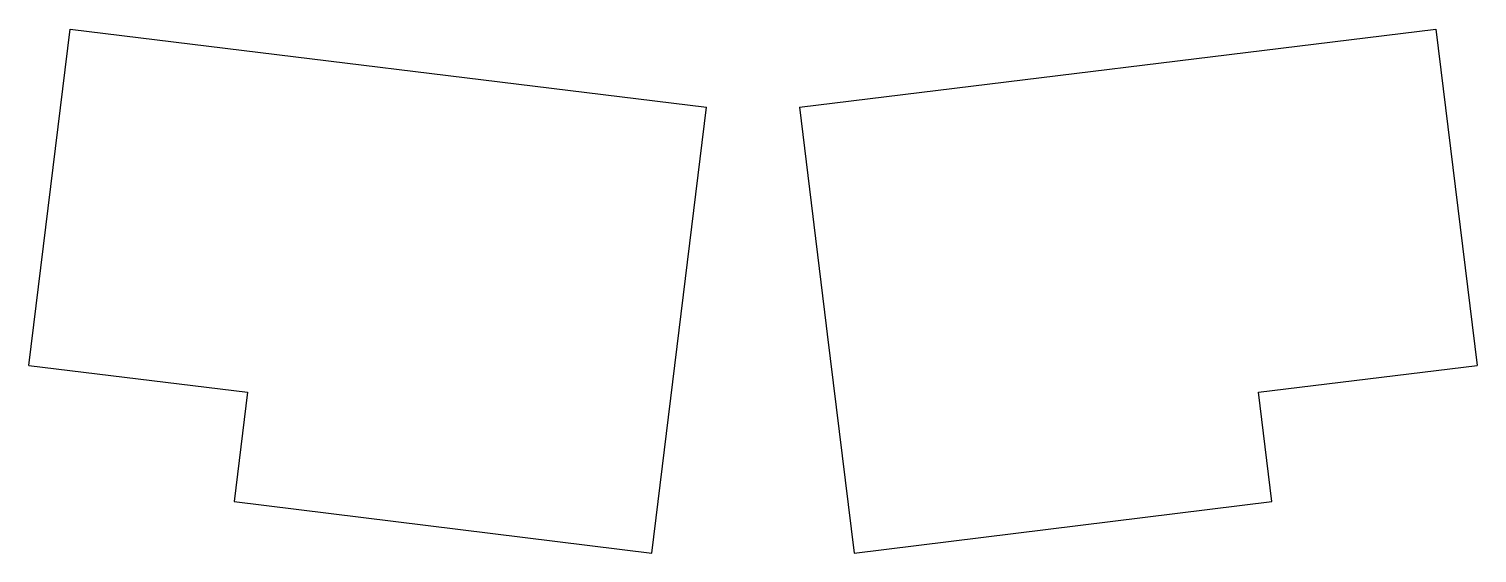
# Model space of a CAD drawing. Header units: millimetres. Extents: x -16 to 234, y -79 to 11.
import ezdxf

# ---------------------------------------------------------------- set-up
doc = ezdxf.new("R2010")
doc.units = ezdxf.units.MM

msp = doc.modelspace()

# ---------------------------------------------------------------- linework, layer by layer
for p, q in [((-16.03, -46.62), (-8.9, 11.39)), ((-8.9, 11.39), (100.97, -2.1)), ((116.98, -2.1), (226.86, 11.39)), ((226.86, 11.39), (233.98, -46.62)), ((91.53, -78.97), (100.97, -2.1)), ((116.98, -2.1), (119.3, -20.95)), ((119.3, -20.95), (119.47, -22.39)), ((119.47, -22.39), (121.61, -39.81)), ((121.61, -39.81), (121.79, -41.25)), ((121.79, -41.25), (126.42, -78.97)), ((-16.03, -46.62), (21.69, -51.25)), ((196.26, -51.25), (233.98, -46.62)), ((21.69, -51.25), (19.38, -70.11)), ((198.58, -70.11), (196.26, -51.25)), ((19.38, -70.11), (91.53, -78.97)), ((126.42, -78.97), (198.58, -70.11))]:
    msp.add_line(p, q)

doc.saveas('drawing.dxf')
